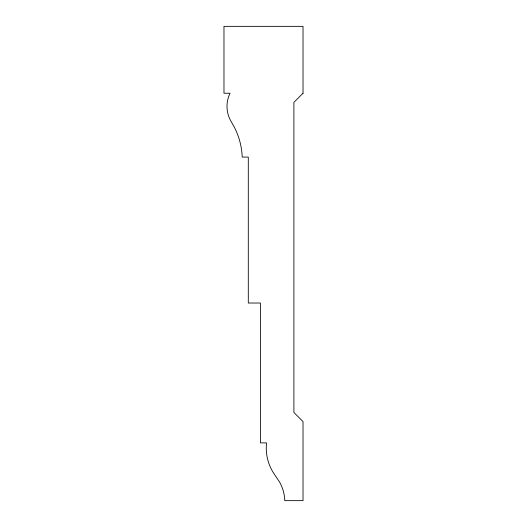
<?xml version="1.0" encoding="UTF-8"?>
<svg xmlns="http://www.w3.org/2000/svg" width="527" height="527" viewBox="0 0 527 527"><rect width="100%" height="100%" fill="white"/><g stroke="black" fill="none" stroke-linecap="round" stroke-linejoin="round"><path stroke-width="0.79" d="M303.025 93.239L293.901 102.357L293.901 412.476L303.025 421.6L303.025 500.65L284.784 500.65A40.586 40.586 0 0 0 279.475 481.889L274.007 473.76A46.725 46.725 0 0 1 266.543 442.884L260.457 442.884L260.457 303.025L248.296 303.025L248.296 157.086L242.216 157.086A71.349 71.349 0 0 0 233.692 125.979L231.136 121.546A29.808 29.808 0 0 1 230.055 93.239L223.975 93.239L223.975 26.35L303.025 26.35L303.025 93.239"/></g></svg>
